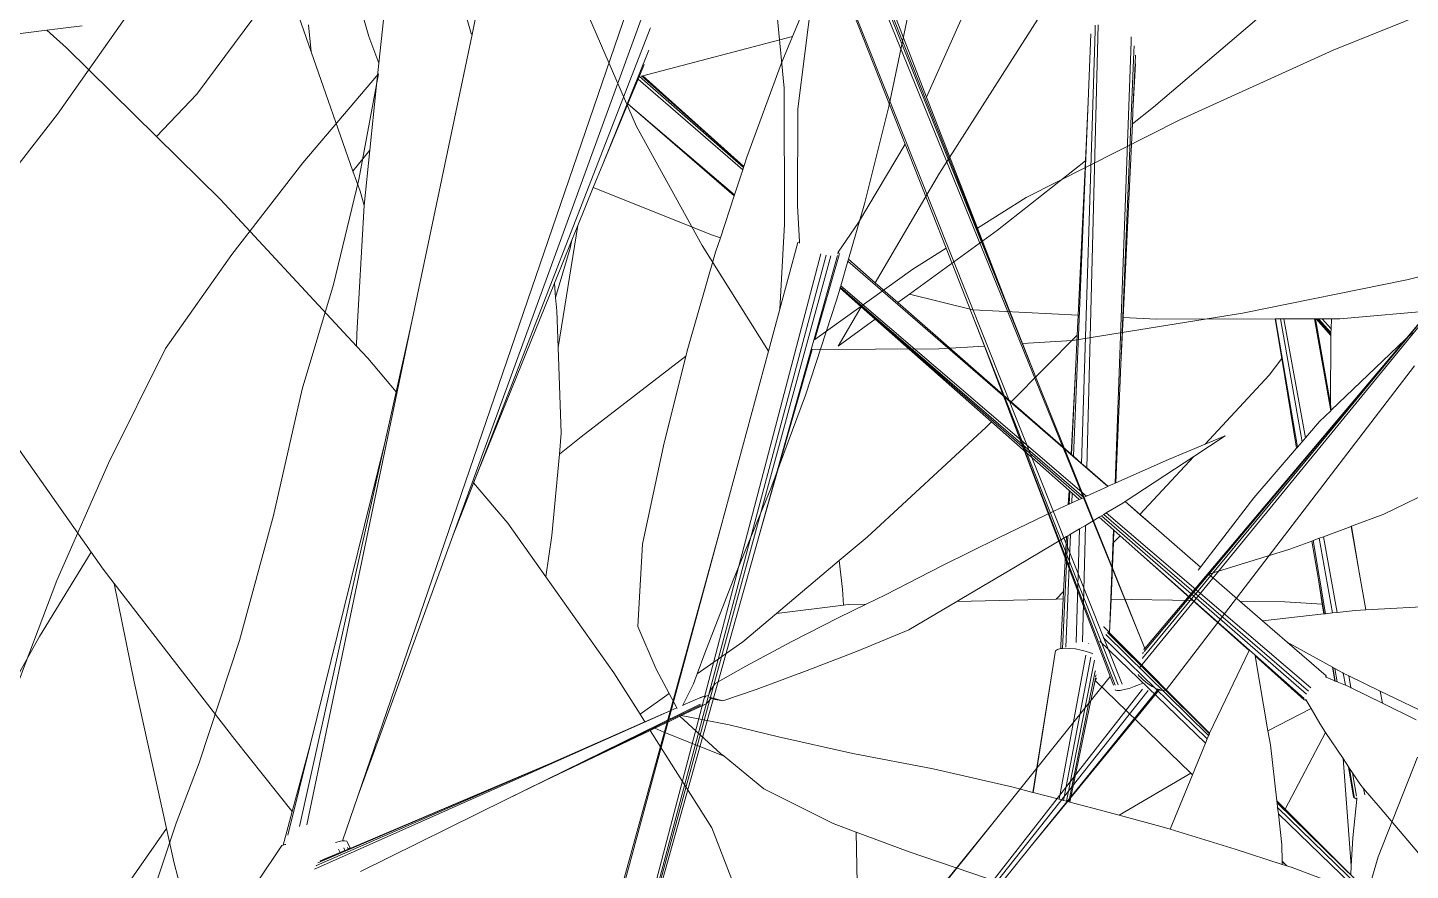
# Model space of a CAD drawing. Header units: millimetres. Extents: x 8 to 218431, y 13 to 56484.
# Drawn here: x 41523.2 to 41648.4, y 17590.5 to 17666.9 of the extents above; entities that cross this region are included whole.
import ezdxf

# ---------------------------------------------------------------- set-up
doc = ezdxf.new("R2010")
doc.units = ezdxf.units.MM
doc.header["$MEASUREMENT"] = 0
doc.layers.add('Edges', color=7, linetype='Continuous', lineweight=18)

# ---------------------------------------------------------------- blocks, each defined once
blk = doc.blocks.new('BAMBOOPLAN')
at = {"layer": 'Edges'}
for p, q in [((-0.7768, 10.3326), (-1.5974, 11.2788)), ((-0.852, 10.4202), (-1.5932, 11.2834)), ((-0.5329, 10.0512), (-1.6024, 11.274)), ((-0.39, 11.0065), (-0.5552, 10.8634)), ((-1.3819, 10.9681), (-0.5455, 9.9979)), ((-0.2064, 10.9065), (-0.5314, 10.0245)), ((-1.2462, 10.8861), (-1.0329, 10.634)), ((-0.5552, 10.8634), (-0.7136, 10.7131)), ((-1.3051, 10.7901), (-1.2108, 10.5847)), ((-1.2306, 10.7911), (-1.0394, 10.5675)), ((-1.0229, 10.751), (-1.0329, 10.634)), ((-1.222, 10.7387), (-1.1853, 10.5652)), ((-0.7136, 10.7131), (-0.8686, 10.5533)), ((-0.2996, 10.6579), (-0.3681, 10.6132)), ((-1.5279, 10.6425), (-1.3756, 10.4755)), ((-1.0329, 10.634), (-0.9152, 10.4949)), ((-0.315, 10.617), (-0.5317, 10.0385)), ((-0.3447, 10.539), (-0.315, 10.617)), ((-0.3681, 10.6132), (-0.5551, 10.5029)), ((-1.2108, 10.5847), (-1.153, 10.4183)), ((-1.1853, 10.5652), (-1.1453, 10.4468)), ((-1.0394, 10.5675), (-1.0632, 10.4518)), ((-1.0394, 10.5675), (-0.9452, 10.4573)), ((-0.8686, 10.5533), (-0.9152, 10.4949)), ((-0.5323, 10.0474), (-0.3447, 10.539)), ((-0.5188, 10.0877), (-0.3447, 10.539)), ((-0.4869, 10.0167), (-0.3221, 10.511)), ((-0.9152, 10.4949), (-0.852, 10.4202)), ((-0.5551, 10.5029), (-0.7514, 10.3978)), ((-2.023, 10.4771), (-2.0892, 10.2461)), ((-1.3756, 10.4755), (-1.2449, 10.3575)), ((-0.9452, 10.4573), (-0.9769, 10.4177)), ((-0.9452, 10.4573), (-0.8866, 10.3888)), ((-1.1453, 10.4468), (-1.1275, 10.4032)), ((-1.0632, 10.4518), (-1.0754, 10.4067)), ((-1.7134, 10.431), (-1.7683, 10.2902)), ((-1.7134, 10.431), (-1.6929, 10.2935)), ((-1.153, 10.4183), (-1.123, 10.3125)), ((-0.8113, 10.3728), (-0.852, 10.4202)), ((-1.1291, 10.4015), (-1.1275, 10.4032)), ((-1.1291, 10.4015), (-1.123, 10.3125)), ((-1.1275, 10.4032), (-1.1269, 10.4016)), ((-1.0754, 10.4067), (-1.0759, 10.4048)), ((-1.0738, 10.4055), (-1.0754, 10.4067)), ((-1.0749, 10.4025), (-1.0681, 10.2887)), ((-1.0734, 10.404), (-1.0738, 10.4055)), ((-1.0734, 10.404), (-1.0671, 10.2901)), ((-0.9769, 10.4177), (-1.0671, 10.2901)), ((-0.9804, 8.8667), (-1.0959, 10.3975)), ((-1, 9.1491), (-1.089, 10.3983)), ((-1.0077, 9.2642), (-1.0829, 10.3995)), ((-0.857, 10.3537), (-0.8866, 10.3888)), ((-0.8866, 10.3888), (-0.5501, 9.9953)), ((-0.7514, 10.3978), (-0.8113, 10.3728)), ((-0.7768, 10.3326), (-0.8113, 10.3728)), ((-1.2449, 10.3575), (-1.1191, 10.2564)), ((-0.857, 10.3537), (-0.9115, 10.331)), ((-0.8156, 10.3045), (-0.857, 10.3537)), ((-0.9115, 10.331), (-1.0664, 10.2766)), ((-0.5329, 10.0513), (-0.7768, 10.3326)), ((-1.123, 10.3125), (-1.1191, 10.2564)), ((-1.6929, 10.2935), (-1.6797, 10.154)), ((-0.5538, 9.9938), (-0.8156, 10.3045)), ((-0.5715, 10.0119), (-0.8156, 10.3045)), ((-1.7683, 10.2902), (-1.8166, 10.148)), ((-1.0671, 10.2901), (-1.0681, 10.2887)), ((-1.0681, 10.2887), (-1.0674, 10.2762)), ((-1.0664, 10.2766), (-1.0674, 10.2762)), ((-1.0674, 10.2762), (-1.0527, 10.0267)), ((-1.0664, 10.2766), (-1.0527, 10.0267)), ((-2.0892, 10.2461), (-2.1673, 10.0187)), ((-1.1191, 10.2564), (-1.103, 10.0205)), ((-1.6797, 10.154), (-1.6736, 10.0127)), ((-1.8166, 10.148), (-1.8582, 10.005)), ((-0.5329, 10.0513), (-0.5188, 10.0877)), ((-0.5329, 10.051), (-0.5188, 10.0877)), ((-0.534, 10.0504), (-0.533, 10.051)), ((-0.5336, 10.0505), (-0.5331, 10.0509)), ((-0.5336, 10.0493), (-0.5334, 10.0497)), ((-0.5336, 10.044), (-0.5329, 10.0456)), ((-0.5336, 10.0439), (-0.5336, 10.044)), ((-0.5333, 10.0502), (-0.533, 10.0509)), ((-0.5331, 10.0509), (-0.533, 10.0509)), ((-0.533, 10.051), (-0.5329, 10.051)), ((-0.533, 10.0509), (-0.5329, 10.051)), ((-0.5329, 10.0512), (-0.5329, 10.0513)), ((-1.0527, 10.0267), (-1.0077, 9.2642)), ((-0.5317, 10.0385), (-0.5319, 10.0381)), ((-0.1532, 10.0335), (-0.1591, 9.8947)), ((-1.6736, 10.0127), (-1.6555, 9.8461)), ((-1.103, 10.0205), (-1.0542, 9.2598)), ((-1.103, 10.0205), (-1.0172, 8.7638)), ((-0.4977, 10.0069), (-0.5894, 9.7591)), ((-0.4995, 10.0069), (-0.5894, 9.7591)), ((-0.5636, 10.0024), (-0.5715, 10.0119)), ((-0.5562, 9.9937), (-0.5715, 10.0119)), ((-0.53, 10.0163), (-0.5281, 10.0151)), ((-0.5281, 10.0151), (-0.5259, 10.0141)), ((-0.5259, 10.0141), (-0.5217, 10.0121)), ((-0.5241, 10.0047), (-0.5208, 10.0079)), ((-0.5217, 10.0121), (-0.5148, 10.0096)), ((-0.5148, 10.0096), (-0.508, 10.0078)), ((-0.508, 10.0078), (-0.5016, 10.0069)), ((-0.5016, 10.0069), (-0.4995, 10.0069)), ((-0.4995, 10.0069), (-0.4977, 10.0069)), ((-0.4977, 10.0069), (-0.4962, 10.0069)), ((-0.4962, 10.0069), (-0.492, 10.0079)), ((-0.492, 10.0079), (-0.4894, 10.0097)), ((-0.4878, 10.0141), (-0.4894, 10.0097)), ((-0.4878, 10.0141), (-0.4869, 10.0167)), ((-1.8582, 10.005), (-1.8793, 9.8403)), ((-0.8351, 9.0781), (-0.5186, 10.0004)), ((-0.7985, 9.1823), (-0.5112, 10.0012)), ((-0.5636, 10.0024), (-0.6442, 9.7759)), ((-0.5572, 9.9948), (-0.5636, 10.0024)), ((-0.5572, 9.9948), (-0.5557, 9.9929)), ((-0.5519, 9.9886), (-0.5513, 9.9879)), ((-0.5489, 9.9881), (-0.5452, 9.9895)), ((-0.5452, 9.9895), (-0.5406, 9.9921)), ((-0.5406, 9.9921), (-0.5352, 9.9957)), ((-0.5352, 9.9957), (-0.5296, 10)), ((-0.5296, 10), (-0.5241, 10.0047)), ((-0.5513, 9.9879), (-0.5489, 9.9881)), ((-0.1591, 9.8947), (-0.152, 9.7309)), ((-1.6555, 9.8461), (-1.6442, 9.6786)), ((-1.8793, 9.8403), (-1.8931, 9.6749)), ((-0.6442, 9.7759), (-1.0134, 8.7399)), ((-0.6442, 9.7759), (-0.7825, 9.3954)), ((-0.5894, 9.7591), (-0.7044, 9.442)), ((-1.8931, 9.6749), (-1.898, 9.508)), ((-1.6442, 9.6786), (-1.642, 9.5117)), ((-1.642, 9.5117), (-1.6445, 9.4283)), ((-1.6445, 9.4283), (-1.6436, 9.3396)), ((4.0881, -3.3036), (4.2194, -3.0809)), ((3.8543, -3.4748), (3.9152, -3.2214)), ((3.9821, -3.2277), (3.9843, -3.2347)), ((3.9843, -3.2347), (4.1507, -3.77)), ((3.9857, -3.2263), (4.159, -3.7733)), ((4.0331, -3.233), (4.0313, -3.2269)), ((4.2, -3.7801), (4.0331, -3.233)), ((4.0409, -3.2442), (4.0387, -3.2368)), ((4.0058, -3.3241), (3.9807, -3.2403)), ((4.157, -3.6325), (4.0409, -3.2442)), ((4.0473, -3.2575), (4.0443, -3.2475)), ((4.0646, -3.3169), (4.0473, -3.2575)), ((4.0646, -3.3169), (4.0479, -3.2583)), ((3.7479, -3.2855), (3.7639, -3.4146)), ((3.6207, -3.3001), (3.6166, -3.3696)), ((4.0693, -3.3329), (4.0881, -3.3036)), ((4.1379, -3.7647), (4.0058, -3.3241)), ((4.0275, -3.398), (4.0058, -3.3241)), ((4.0693, -3.3329), (4.0646, -3.3169)), ((3.4057, -4.483), (3.4026, -3.3439)), ((4.1398, -3.574), (4.0693, -3.3329)), ((3.4118, -4.1245), (3.4248, -3.3602)), ((3.4499, -3.4809), (3.6166, -3.3696)), ((3.6166, -3.3696), (3.6144, -3.4078)), ((3.9492, -3.5199), (4.0275, -3.398)), ((4.0838, -3.5902), (4.0275, -3.398)), ((3.4391, -3.4189), (3.439, -3.4199)), ((3.6144, -3.4078), (3.6116, -3.5367)), ((3.7639, -3.4146), (3.7752, -3.5441)), ((3.439, -3.4199), (3.4143, -4.0593)), ((4.4054, -3.484), (4.5224, -3.4317)), ((3.2155, -3.4396), (3.2235, -3.5026)), ((3.4463, -3.4514), (3.4382, -3.606)), ((3.4466, -3.4471), (3.4463, -3.4514)), ((3.4468, -3.4663), (3.4457, -3.4836)), ((4.5005, -3.47), (4.4338, -3.5995)), ((3.1216, -3.5768), (3.1012, -3.4886)), ((3.2032, -3.4745), (3.222, -3.5014)), ((3.4455, -3.4868), (3.4434, -3.5214)), ((3.4457, -3.4836), (3.4455, -3.4868)), ((3.6119, -3.5537), (3.4455, -3.4868)), ((3.6118, -3.5506), (3.4463, -3.4832)), ((3.4481, -3.4822), (3.4488, -3.4817)), ((3.4488, -3.4817), (3.4499, -3.4809)), ((3.4488, -3.4817), (3.6118, -3.5494)), ((3.4499, -3.4809), (3.6118, -3.5491)), ((3.8218, -3.6361), (3.8543, -3.4748)), ((4.3838, -3.4915), (4.3955, -3.4874)), ((4.3955, -3.4874), (4.4054, -3.484)), ((4.3991, -3.4998), (4.3955, -3.4874)), ((3.0982, -3.5484), (3.0667, -3.5035)), ((3.222, -3.5014), (3.2235, -3.5026)), ((3.2235, -3.5026), (3.2712, -3.8791)), ((4.3329, -3.5092), (4.337, -3.5077)), ((4.337, -3.5077), (4.3746, -3.4947)), ((4.337, -3.5077), (4.4138, -3.6443)), ((4.3746, -3.4947), (4.3759, -3.4942)), ((4.4334, -3.6004), (4.3746, -3.4947)), ((4.3759, -3.4942), (4.3766, -3.494)), ((4.4301, -3.5926), (4.3759, -3.4942)), ((4.3766, -3.494), (4.3778, -3.4936)), ((4.4016, -3.5081), (4.3766, -3.494)), ((4.3778, -3.4936), (4.3796, -3.493)), ((4.3778, -3.4936), (4.4011, -3.5065)), ((4.3796, -3.493), (4.3838, -3.4915)), ((4.3796, -3.493), (4.4004, -3.5044)), ((4.3838, -3.4915), (4.3991, -3.4998)), ((4.4004, -3.5044), (4.3991, -3.4998)), ((4.4004, -3.5046), (4.4004, -3.5044)), ((4.4011, -3.5065), (4.4004, -3.5046)), ((4.4016, -3.5081), (4.4011, -3.5065)), ((4.4301, -3.5926), (4.4016, -3.5081)), ((3.4434, -3.5217), (3.4382, -3.606)), ((3.4434, -3.5214), (3.6124, -3.588)), ((3.4434, -3.5214), (3.4434, -3.5217)), ((3.4434, -3.5217), (3.6124, -3.5891)), ((3.8686, -3.6354), (3.9492, -3.5199)), ((4.1813, -3.562), (4.3267, -3.5114)), ((4.3267, -3.5114), (4.3271, -3.5112)), ((4.3515, -3.5572), (4.3267, -3.5114)), ((4.3271, -3.5112), (4.3329, -3.5092)), ((4.4079, -3.6591), (4.3271, -3.5112)), ((4.3329, -3.5092), (4.4114, -3.6503)), ((3.0341, -3.5916), (2.9919, -3.5382)), ((3.6116, -3.5367), (3.6118, -3.5491)), ((3.7752, -3.5441), (3.779, -3.6186)), ((2.9119, -3.6919), (2.9549, -3.5558)), ((3.0341, -3.5916), (3.0193, -3.5595)), ((3.1216, -3.5768), (3.0982, -3.5484)), ((3.6118, -3.5491), (3.6118, -3.5494)), ((3.6118, -3.5494), (3.6118, -3.5506)), ((3.6118, -3.5506), (3.6119, -3.5537)), ((3.6119, -3.5537), (3.6124, -3.588)), ((4.1398, -3.574), (4.1813, -3.562)), ((4.343, -3.5829), (4.3515, -3.5572)), ((4.4073, -3.6604), (4.3515, -3.5572)), ((3.129, -3.6085), (3.1216, -3.5768)), ((4.157, -3.6325), (4.1398, -3.574)), ((3.1356, -3.7202), (3.0341, -3.5916)), ((3.6124, -3.588), (3.6124, -3.5891)), ((3.6124, -3.5891), (3.6132, -3.6463)), ((3.9529, -3.6281), (4.0838, -3.5902)), ((4.0911, -3.615), (4.0838, -3.5902)), ((4.2937, -3.6945), (4.343, -3.5829)), ((4.4338, -3.5995), (4.4301, -3.5926)), ((4.6601, -3.5864), (4.5421, -3.7046)), ((3.1474, -3.6873), (3.129, -3.6085)), ((3.4382, -3.606), (3.4365, -3.6387)), ((4.0386, -3.7243), (4.0911, -3.615)), ((4.1017, -3.6511), (4.0911, -3.615)), ((4.4334, -3.6004), (4.4241, -3.6185)), ((4.4338, -3.5995), (4.4334, -3.6004)), ((3.779, -3.6186), (3.7791, -3.621)), ((3.8218, -3.6361), (3.779, -3.6186)), ((4.1924, -3.7873), (3.7791, -3.621)), ((3.7791, -3.621), (3.7809, -3.6544)), ((3.8686, -3.6354), (3.9529, -3.6281)), ((4.2009, -3.7793), (4.157, -3.6325)), ((4.4241, -3.6185), (4.4138, -3.6443)), ((3.4365, -3.6387), (3.4337, -3.6914)), ((3.4365, -3.6387), (3.6024, -3.6465)), ((3.6024, -3.6465), (3.6132, -3.6463)), ((3.6132, -3.6463), (3.6135, -3.6661)), ((3.8579, -3.6507), (3.8218, -3.6361)), ((3.8579, -3.6507), (3.8686, -3.6354)), ((4.0386, -3.7243), (3.8579, -3.6507)), ((4.1338, -3.7631), (4.1017, -3.6511)), ((4.1346, -3.7634), (4.1017, -3.6511)), ((4.4114, -3.6503), (4.4079, -3.6591)), ((4.4138, -3.6443), (4.4114, -3.6503)), ((2.7014, -3.6769), (2.7429, -3.6564)), ((3.6135, -3.6661), (3.6202, -3.7957)), ((3.7809, -3.6544), (4.1707, -3.808)), ((3.7809, -3.6544), (3.781, -3.6564)), ((3.781, -3.6564), (4.1678, -3.8107)), ((3.781, -3.6564), (3.781, -3.6571)), ((3.781, -3.6571), (4.1657, -3.8128)), ((3.781, -3.6571), (3.781, -3.6575)), ((3.8147, -3.6715), (3.781, -3.6575)), ((3.781, -3.6575), (3.7818, -3.6738)), ((4.4073, -3.6604), (4.3759, -3.7394)), ((4.4079, -3.6591), (4.4073, -3.6604)), ((2.6455, -3.7044), (2.7014, -3.6769)), ((2.7327, -3.6902), (2.7014, -3.6769)), ((3.1356, -3.7202), (3.1474, -3.6873)), ((3.1638, -3.7572), (3.1474, -3.6873)), ((3.7818, -3.6738), (3.7838, -3.8032)), ((3.8031, -3.7292), (3.8147, -3.6715)), ((3.8031, -3.7292), (3.837, -3.6807)), ((3.837, -3.6807), (3.8147, -3.6715)), ((4.0228, -3.7574), (3.837, -3.6807)), ((4.3146, -3.6757), (4.285, -3.7142)), ((4.3146, -3.6757), (4.2937, -3.6945)), ((2.8803, -3.7606), (2.7327, -3.6902)), ((2.8803, -3.7606), (2.9119, -3.6919)), ((3.4337, -3.6914), (3.4326, -3.7121)), ((3.4611, -3.8493), (3.4337, -3.6914)), ((4.2937, -3.6945), (4.2556, -3.7286)), ((4.5421, -3.7046), (4.5074, -3.7331)), ((3.1526, -3.7416), (3.1356, -3.7202)), ((3.4326, -3.7121), (3.4294, -3.7721)), ((3.4338, -3.7227), (3.4326, -3.7121)), ((3.4369, -3.789), (3.4338, -3.7227)), ((4.2202, -3.7982), (4.285, -3.7142)), ((4.2436, -3.8078), (4.285, -3.7142)), ((4.1338, -3.7631), (4.0386, -3.7243)), ((4.2556, -3.7286), (4.2009, -3.7793)), ((4.3759, -3.7394), (4.3401, -3.8467)), ((4.5072, -3.7333), (4.4776, -3.7577)), ((4.5074, -3.7331), (4.5072, -3.7333)), ((4.5364, -3.7859), (4.5072, -3.7333)), ((4.5364, -3.7859), (4.5074, -3.7331)), ((3.1638, -3.7572), (3.1526, -3.7416)), ((3.1655, -3.7644), (3.1638, -3.7572)), ((4.0187, -3.7658), (4.0228, -3.7574)), ((4.1469, -3.8087), (4.0228, -3.7574)), ((4.4776, -3.7577), (4.4732, -3.7614)), ((4.4776, -3.7577), (4.5264, -3.8446)), ((2.9855, -3.8107), (2.8803, -3.7606)), ((3.2089, -3.9178), (3.1655, -3.7644)), ((3.4294, -3.7721), (3.4148, -4.0508)), ((3.4369, -3.789), (3.4294, -3.7721)), ((3.9193, -3.951), (4.0187, -3.7658)), ((4.1346, -3.7634), (4.1338, -3.7631)), ((4.1379, -3.7647), (4.1346, -3.7634)), ((4.1507, -3.77), (4.1379, -3.7647)), ((4.159, -3.7733), (4.1507, -3.77)), ((4.1926, -3.787), (4.159, -3.7733)), ((4.4654, -3.7678), (4.4417, -3.7873)), ((4.4667, -3.7667), (4.4654, -3.7678)), ((4.4895, -3.8122), (4.4654, -3.7678)), ((4.4732, -3.7614), (4.4667, -3.7667)), ((4.5128, -3.851), (4.4667, -3.7667)), ((4.4732, -3.7614), (4.5209, -3.8472)), ((3.4439, -3.8049), (3.4369, -3.789)), ((4.1924, -3.7873), (4.1707, -3.808)), ((4.1926, -3.787), (4.1924, -3.7873)), ((4.1968, -3.783), (4.1926, -3.787)), ((4.2, -3.7801), (4.1968, -3.783)), ((4.2009, -3.7793), (4.2, -3.7801)), ((4.4417, -3.7873), (4.3533, -3.852)), ((4.5605, -3.8293), (4.5364, -3.7859)), ((4.6701, -3.7848), (4.5605, -3.8293)), ((3.2139, -3.9327), (2.9855, -3.8107)), ((3.4611, -3.8493), (3.4439, -3.8049)), ((3.527, -3.9488), (3.6211, -3.8061)), ((3.6202, -3.7957), (3.6211, -3.8061)), ((3.6211, -3.8061), (3.6315, -3.9253)), ((3.7838, -3.8032), (3.781, -3.9321)), ((4.1518, -3.826), (4.1469, -3.8087)), ((4.148, -3.8092), (4.1469, -3.8087)), ((4.1527, -3.8252), (4.148, -3.8092)), ((4.1516, -3.8107), (4.148, -3.8092)), ((4.1553, -3.8227), (4.1516, -3.8107)), ((4.163, -3.8154), (4.1516, -3.8107)), ((4.1678, -3.8107), (4.1657, -3.8128)), ((4.1707, -3.808), (4.1678, -3.8107)), ((4.2179, -3.8012), (4.2018, -3.8203)), ((4.22, -3.7984), (4.2179, -3.8012)), ((4.2202, -3.7982), (4.22, -3.7984)), ((4.2739, -3.8201), (4.22, -3.7984)), ((4.2436, -3.8078), (4.2202, -3.7982)), ((4.2739, -3.8201), (4.2436, -3.8078)), ((4.5047, -3.8407), (4.4895, -3.8122)), ((4.5109, -3.8519), (4.4895, -3.8122)), ((4.1518, -3.826), (4.1383, -3.8389)), ((4.1527, -3.8252), (4.1518, -3.826)), ((4.1553, -3.8227), (4.1527, -3.8252)), ((4.163, -3.8154), (4.1553, -3.8227)), ((4.1657, -3.8128), (4.163, -3.8154)), ((4.1948, -3.8285), (4.1815, -3.8444)), ((4.1973, -3.8256), (4.1948, -3.8285)), ((4.2176, -3.8379), (4.1948, -3.8285)), ((4.1993, -3.8233), (4.1973, -3.8256)), ((4.1973, -3.8256), (4.5232, -3.9575)), ((4.2018, -3.8203), (4.1993, -3.8233)), ((4.1993, -3.8233), (4.5244, -3.953)), ((4.2018, -3.8203), (4.5261, -3.9481)), ((4.3401, -3.8467), (4.2739, -3.8201)), ((4.5605, -3.8293), (4.5477, -3.8344)), ((4.1383, -3.8389), (4.0803, -3.8961)), ((4.1815, -3.8444), (4.1759, -3.851)), ((4.1815, -3.8444), (4.2269, -3.988)), ((4.2565, -3.9655), (4.2176, -3.8379)), ((4.2185, -3.8383), (4.2176, -3.8379)), ((4.223, -3.8533), (4.2185, -3.8383)), ((4.2283, -3.8424), (4.2185, -3.8383)), ((4.223, -3.8533), (4.2276, -3.844)), ((4.2276, -3.844), (4.2283, -3.8424)), ((4.2616, -3.8561), (4.2283, -3.8424)), ((4.3401, -3.8467), (4.3384, -3.8517)), ((4.5047, -3.8407), (4.4577, -3.8538)), ((4.5108, -3.852), (4.5047, -3.8407)), ((4.5209, -3.8472), (4.5128, -3.851)), ((4.5264, -3.8446), (4.5209, -3.8472)), ((4.5477, -3.8344), (4.5264, -3.8446)), ((3.5011, -3.953), (3.4611, -3.8493)), ((4.1633, -3.866), (4.1135, -3.9248)), ((4.1643, -3.8647), (4.1633, -3.866)), ((4.1829, -3.9346), (4.1633, -3.866)), ((4.1657, -3.8631), (4.1643, -3.8647)), ((4.2053, -4.0047), (4.1643, -3.8647)), ((4.1669, -3.8616), (4.1657, -3.8631)), ((4.1759, -3.851), (4.1669, -3.8616)), ((4.209, -4.0019), (4.1669, -3.8616)), ((4.1759, -3.851), (4.2197, -3.9917)), ((4.2441, -3.924), (4.223, -3.8533)), ((4.3448, -3.8909), (4.2616, -3.8561)), ((4.4349, -3.9277), (4.2616, -3.8561)), ((4.3533, -3.852), (4.3503, -3.8543)), ((4.4026, -3.8719), (4.3533, -3.852)), ((4.4577, -3.8538), (4.4026, -3.8719)), ((4.5108, -3.852), (4.4384, -3.8863)), ((4.5109, -3.8519), (4.5108, -3.852)), ((4.5128, -3.851), (4.5109, -3.8519)), ((3.2712, -3.8791), (3.2818, -3.9718)), ((3.2712, -3.8791), (3.355, -4.5397)), ((4.4384, -3.8863), (4.4026, -3.8719)), ((4.0803, -3.8961), (4.0228, -3.9544)), ((4.3448, -3.8909), (4.2441, -3.924)), ((4.4348, -3.9285), (4.3448, -3.8909)), ((4.4776, -3.902), (4.4384, -3.8863)), ((4.5439, -3.9137), (4.4776, -3.902)), ((4.5396, -3.927), (4.4776, -3.902)), ((3.2139, -3.9327), (3.2089, -3.9178)), ((4.5523, -3.9294), (4.5439, -3.9137)), ((4.5444, -3.9138), (4.5439, -3.9137)), ((4.5529, -3.9294), (4.5444, -3.9138)), ((4.5474, -3.9143), (4.5444, -3.9138)), ((4.5557, -3.9296), (4.5474, -3.9143)), ((4.5588, -3.9163), (4.5474, -3.9143)), ((4.5594, -3.9164), (4.5588, -3.9163)), ((4.5594, -3.9164), (4.5672, -3.9303)), ((4.5673, -3.9173), (4.5594, -3.9164)), ((4.5673, -3.9173), (4.5748, -3.9308)), ((4.6124, -3.9226), (4.5673, -3.9173)), ((3.2327, -3.9427), (3.2139, -3.9327)), ((3.6315, -3.9253), (3.6475, -4.0544)), ((3.781, -3.9321), (3.7735, -4.0601)), ((4.1135, -3.9248), (4.0614, -3.9861)), ((4.1769, -3.9468), (4.1829, -3.9346)), ((4.1855, -3.9435), (4.1829, -3.9346)), ((4.2565, -3.9655), (4.2441, -3.924)), ((4.4214, -4.0464), (4.4348, -3.9285)), ((4.4348, -3.9285), (4.4349, -3.9277)), ((4.4436, -3.9313), (4.4349, -3.9277)), ((4.5226, -3.9639), (4.4436, -3.9313)), ((4.4442, -3.9324), (4.4436, -3.9313)), ((4.5231, -3.9654), (4.4442, -3.9324)), ((4.4918, -4.0188), (4.4442, -3.9324)), ((4.5403, -3.9286), (4.539, -3.9285)), ((4.5396, -3.927), (4.5403, -3.9286)), ((4.5523, -3.9294), (4.5403, -3.9286)), ((4.5529, -3.9294), (4.5523, -3.9294)), ((4.5557, -3.9296), (4.5529, -3.9294)), ((4.5672, -3.9303), (4.5557, -3.9296)), ((4.5748, -3.9308), (4.5672, -3.9303)), ((4.5755, -3.9308), (4.5748, -3.9308)), ((4.6201, -3.9365), (4.5755, -3.9308)), ((4.6201, -3.9365), (4.6124, -3.9226)), ((4.69, -3.9317), (4.6124, -3.9226)), ((4.6685, -3.9425), (4.6201, -3.9365)), ((3.2818, -3.9718), (3.2327, -3.9427)), ((3.5076, -3.9792), (3.5011, -3.953)), ((3.5076, -3.9792), (3.527, -3.9488)), ((3.8952, -3.9913), (3.9193, -3.951)), ((4.0228, -3.9544), (3.9661, -4.0137)), ((4.1769, -3.9468), (4.0564, -3.992)), ((4.1855, -3.9435), (4.1769, -3.9468)), ((4.2021, -4.0014), (4.1855, -3.9435)), ((3.2818, -3.9718), (3.2895, -4.0392)), ((4.2465, -3.9609), (4.2468, -3.9609)), ((4.254, -3.9643), (4.2468, -3.9609)), ((4.4211, -4.0495), (4.2525, -3.9693)), ((4.2537, -3.966), (4.4213, -4.0472)), ((4.254, -3.9643), (4.2565, -3.9655)), ((4.2565, -3.9655), (4.4214, -4.0464)), ((4.4918, -4.0188), (4.5352, -3.9732)), ((4.5231, -3.9654), (4.5243, -3.9656)), ((4.5243, -3.9656), (4.5256, -3.9649)), ((4.5256, -3.9649), (4.5245, -3.964)), ((4.5352, -3.9732), (4.5256, -3.9649)), ((4.5521, -3.9879), (4.5352, -3.9732)), ((3.5329, -4.0819), (3.5076, -3.9792)), ((3.8406, -4.0827), (3.8952, -3.9913)), ((3.911, -4.0249), (3.8952, -3.9913)), ((4.0614, -3.9861), (4.0564, -3.992)), ((4.2353, -3.9876), (4.2353, -3.9877)), ((4.2353, -3.9877), (4.2354, -3.988)), ((4.4204, -4.0603), (4.2479, -3.9799)), ((4.4208, -4.0542), (4.2505, -3.974)), ((4.563, -3.9963), (4.5521, -3.9879)), ((4.0564, -3.992), (4.0096, -4.047)), ((4.1996, -4.0081), (4.198, -4.0104)), ((4.203, -4.0058), (4.1996, -4.0081)), ((4.2033, -4.0056), (4.2021, -4.0014)), ((4.2033, -4.0056), (4.203, -4.0058)), ((4.2053, -4.0047), (4.2033, -4.0056)), ((4.208, -4.0035), (4.2053, -4.0047)), ((4.2143, -4.0015), (4.208, -4.0035)), ((4.2215, -3.9998), (4.2143, -4.0015)), ((4.229, -3.9987), (4.2215, -3.9998)), ((4.2363, -3.9981), (4.229, -3.9987)), ((4.2401, -3.9982), (4.2363, -3.9981)), ((4.2653, -4.1907), (4.237, -4.0032)), ((4.243, -3.9982), (4.2401, -3.9982)), ((4.2449, -3.9984), (4.243, -3.9982)), ((4.2707, -4.1903), (4.2438, -4.0032)), ((4.2751, -4.19), (4.2496, -4.0055)), ((4.5457, -4.1074), (4.563, -3.9963)), ((4.5953, -4.021), (4.563, -3.9963)), ((3.919, -4.0442), (3.911, -4.0249)), ((3.9661, -4.0137), (3.9466, -4.0333)), ((4.1987, -4.0155), (4.198, -4.0104)), ((4.1987, -4.0155), (4.2012, -4.0294)), ((4.2553, -4.0188), (4.2552, -4.0181)), ((4.2782, -4.1898), (4.2553, -4.0188)), ((4.2578, -4.0229), (4.2579, -4.0238)), ((4.2579, -4.0238), (4.2582, -4.0259)), ((4.2584, -4.027), (4.2586, -4.0286)), ((4.2585, -4.0273), (4.2586, -4.0286)), ((4.2598, -4.0265), (4.2588, -4.0296)), ((4.5008, -4.035), (4.4918, -4.0188)), ((4.6506, -4.1487), (4.5953, -4.021)), ((4.6056, -4.0289), (4.5953, -4.021)), ((3.3256, -4.4392), (3.2895, -4.0392)), ((3.2895, -4.0392), (3.3471, -4.5449)), ((3.919, -4.0442), (3.8406, -4.0827)), ((3.9466, -4.0333), (3.9182, -4.0618)), ((3.9245, -4.0416), (3.919, -4.0442)), ((3.9466, -4.0333), (3.9245, -4.0416)), ((4.2012, -4.0294), (4.23, -4.1934)), ((4.2012, -4.0294), (4.2304, -4.1933)), ((4.2587, -4.029), (4.2586, -4.0286)), ((4.2587, -4.029), (4.2587, -4.0291)), ((4.2587, -4.0297), (4.2587, -4.0291)), ((4.2588, -4.0296), (4.2587, -4.0297)), ((4.2587, -4.0297), (4.2635, -4.0671)), ((4.2588, -4.0296), (4.2589, -4.0303)), ((4.2589, -4.0303), (4.4154, -4.1032)), ((4.2589, -4.0303), (4.2635, -4.0671)), ((4.5322, -4.1008), (4.5008, -4.035)), ((4.6244, -4.0639), (4.6056, -4.0289)), ((4.6075, -4.0303), (4.6056, -4.0289)), ((4.6252, -4.0631), (4.6075, -4.0303)), ((4.6131, -4.0346), (4.6075, -4.0303)), ((4.6278, -4.0615), (4.6131, -4.0346)), ((4.6265, -4.0449), (4.6131, -4.0346)), ((4.6331, -4.0488), (4.6265, -4.0449)), ((3.4143, -4.0593), (3.4118, -4.1245)), ((3.4148, -4.0508), (3.4143, -4.0593)), ((3.4737, -4.0858), (3.4148, -4.0508)), ((3.6475, -4.0544), (3.6767, -4.1572)), ((3.7735, -4.0601), (3.7699, -4.1615)), ((3.9182, -4.0618), (3.8713, -4.1106)), ((4.0096, -4.047), (3.9564, -4.0938)), ((4.418, -4.1044), (4.4204, -4.0603)), ((4.4204, -4.0603), (4.4208, -4.0542)), ((4.4208, -4.0542), (4.4209, -4.0509)), ((4.4209, -4.0509), (4.4211, -4.0495)), ((4.4211, -4.0495), (4.4213, -4.0472)), ((4.4213, -4.0472), (4.4214, -4.0464)), ((4.6293, -4.0651), (4.6288, -4.0631)), ((4.6331, -4.0488), (4.6371, -4.0561)), ((4.6617, -4.0658), (4.6331, -4.0488)), ((4.2635, -4.0671), (4.2793, -4.1897)), ((4.6244, -4.0639), (4.6293, -4.0651)), ((4.6407, -4.1141), (4.6293, -4.0651)), ((4.7409, -4.1129), (4.6617, -4.0658)), ((3.543, -4.1354), (3.4737, -4.0858)), ((3.543, -4.1354), (3.5329, -4.0819)), ((3.8115, -4.1315), (3.8406, -4.0827)), ((3.9564, -4.0938), (3.9025, -4.1396)), ((3.8713, -4.1106), (3.8255, -4.1601)), ((4.3453, -4.1849), (4.4154, -4.1032)), ((4.4137, -4.1805), (4.418, -4.1044)), ((4.4154, -4.1032), (4.418, -4.1044)), ((4.5322, -4.1008), (4.5457, -4.1074)), ((4.5324, -4.101), (4.5322, -4.1008)), ((4.5324, -4.101), (4.57, -4.1193)), ((4.5333, -4.1029), (4.5324, -4.101)), ((4.6894, -4.1771), (4.5333, -4.1029)), ((4.5359, -4.1084), (4.5333, -4.1029)), ((4.6887, -4.1803), (4.5359, -4.1084)), ((4.5395, -4.1158), (4.5359, -4.1084)), ((4.6758, -4.1794), (4.5395, -4.1158)), ((4.557, -4.1524), (4.5395, -4.1158)), ((4.5457, -4.1074), (4.57, -4.1193)), ((4.6506, -4.1487), (4.6407, -4.1141)), ((3.4057, -4.483), (3.4118, -4.1245)), ((3.7693, -4.1901), (3.8115, -4.1315)), ((4.57, -4.1193), (4.6539, -4.1599)), ((2.9762, -4.2972), (2.7721, -4.1497)), ((3.6667, -4.224), (3.543, -4.1354)), ((3.9025, -4.1396), (3.8481, -4.1842)), ((4.5643, -4.1725), (4.557, -4.1524)), ((4.6539, -4.1599), (4.6506, -4.1487)), ((3.6767, -4.1572), (3.7171, -4.2017)), ((3.7699, -4.1615), (3.7693, -4.1901)), ((3.8255, -4.1601), (3.7951, -4.1943)), ((3.8481, -4.1842), (3.8118, -4.2122)), ((4.3099, -4.1874), (4.2793, -4.1897)), ((4.3453, -4.1849), (4.3099, -4.1874)), ((4.4059, -4.1807), (4.3453, -4.1849)), ((4.4137, -4.1805), (4.4059, -4.1807)), ((4.5017, -4.1776), (4.4137, -4.1805)), ((4.5657, -4.1762), (4.5017, -4.1776)), ((4.5643, -4.1725), (4.5721, -4.1761)), ((4.5643, -4.1726), (4.5643, -4.1725)), ((4.5643, -4.1726), (4.5719, -4.1761)), ((4.5657, -4.1762), (4.5643, -4.1726)), ((4.5719, -4.1761), (4.5657, -4.1762)), ((4.5721, -4.1761), (4.5719, -4.1761)), ((4.5791, -4.176), (4.5721, -4.1761)), ((4.656, -4.1779), (4.5791, -4.176)), ((3.7171, -4.2017), (3.7433, -4.2261)), ((3.769, -4.204), (3.765, -4.2345)), ((3.7693, -4.1901), (3.769, -4.204)), ((3.7927, -4.204), (3.7923, -4.2117)), ((3.7951, -4.1943), (3.7927, -4.204)), ((4.2039, -4.1953), (4.0983, -4.2068)), ((4.23, -4.1934), (4.2039, -4.1953)), ((4.2304, -4.1933), (4.23, -4.1934)), ((4.2653, -4.1907), (4.2304, -4.1933)), ((4.2707, -4.1903), (4.2653, -4.1907)), ((4.2751, -4.19), (4.2707, -4.1903)), ((4.2782, -4.1898), (4.2751, -4.19)), ((4.2793, -4.1897), (4.2782, -4.1898)), ((3.7163, -4.2637), (3.6667, -4.224)), ((3.7848, -4.216), (3.765, -4.2345)), ((3.7831, -4.2179), (3.7832, -4.2179)), ((3.7859, -4.2154), (3.7832, -4.2179)), ((3.7862, -4.2151), (3.7848, -4.216)), ((3.7862, -4.2151), (3.7923, -4.2117)), ((3.7887, -4.2149), (3.7893, -4.2144)), ((3.7914, -4.2246), (3.7925, -4.2234)), ((3.7923, -4.2117), (3.7922, -4.2128)), ((3.7923, -4.2117), (3.7925, -4.2116)), ((3.7925, -4.2234), (3.7934, -4.222)), ((3.7934, -4.222), (3.7969, -4.2139)), ((3.8118, -4.2122), (3.794, -4.2136)), ((3.7969, -4.2139), (3.794, -4.2138)), ((3.802, -4.2139), (3.7969, -4.2139)), ((3.8118, -4.2122), (3.802, -4.2139)), ((3.9934, -4.2218), (3.8952, -4.233)), ((4.0983, -4.2068), (3.9934, -4.2218)), ((3.5886, -4.4246), (3.7854, -4.2259)), ((3.6277, -4.3856), (3.7869, -4.2262)), ((3.7163, -4.2637), (3.7433, -4.2261)), ((3.7433, -4.2261), (3.7586, -4.2404)), ((3.7586, -4.2404), (3.7523, -4.2463)), ((3.7586, -4.2404), (3.7591, -4.2408)), ((3.765, -4.2345), (3.7649, -4.2349)), ((3.7649, -4.2349), (3.7649, -4.2352)), ((3.79, -4.2255), (3.7672, -4.2479)), ((3.7914, -4.2246), (3.7674, -4.2479)), ((3.8297, -4.239), (3.7674, -4.2479)), ((3.8952, -4.233), (3.8297, -4.239)), ((3.7523, -4.2463), (3.3833, -4.591)), ((3.7523, -4.2463), (3.7255, -4.271)), ((3.7549, -4.2601), (3.7404, -4.2744)), ((3.7659, -4.2492), (3.7549, -4.2601)), ((3.766, -4.2493), (3.7549, -4.2601)), ((3.7672, -4.2479), (3.7659, -4.2492)), ((3.766, -4.2493), (3.7659, -4.2492)), ((3.832, -4.2778), (3.766, -4.2493)), ((3.7674, -4.2479), (3.7672, -4.2479)), ((3.7255, -4.271), (3.6263, -4.3625)), ((3.7255, -4.271), (3.7163, -4.2637)), ((3.7404, -4.2744), (3.7356, -4.2791)), ((3.7531, -4.2757), (3.7404, -4.2744)), ((3.837, -4.2796), (3.7531, -4.2757)), ((3.837, -4.2796), (3.832, -4.2778)), ((3.7356, -4.2791), (3.6277, -4.3856)), ((3.8524, -4.3725), (3.7356, -4.2791)), ((3.8992, -4.3025), (3.837, -4.2796)), ((2.9485, -4.4223), (2.9762, -4.2972)), ((2.998, -4.3129), (2.9762, -4.2972)), ((3.0177, -4.3258), (2.998, -4.3129)), ((3.9989, -4.3158), (3.8992, -4.3025)), ((3.0837, -4.4377), (3.0177, -4.3258)), ((3.2311, -4.4657), (3.0177, -4.3258)), ((4.0307, -4.3167), (3.9989, -4.3158)), ((4.0857, -4.4678), (4.0307, -4.3167)), ((4.1039, -4.3186), (4.0307, -4.3167)), ((4.2093, -4.3179), (4.1039, -4.3186)), ((3.6263, -4.3625), (3.3842, -4.5857)), ((3.597, -4.3891), (3.6263, -4.3625)), ((3.5886, -4.4246), (3.6277, -4.3856)), ((3.9642, -4.5049), (3.8524, -4.3725)), ((3.385, -4.5818), (3.597, -4.3891)), ((3.4188, -4.5496), (3.597, -4.3891)), ((2.9069, -4.655), (2.9485, -4.4223)), ((3.1849, -4.6034), (3.0837, -4.4377)), ((3.3318, -4.5296), (3.3256, -4.4392)), ((3.3365, -4.5605), (3.3256, -4.4392)), ((3.4406, -4.5742), (3.5886, -4.4246)), ((3.3318, -4.5296), (3.2311, -4.4657)), ((3.4059, -4.5444), (3.4057, -4.483)), ((3.3345, -4.5699), (3.3318, -4.5296)), ((3.4034, -4.5456), (3.3976, -4.5492)), ((3.4059, -4.5444), (3.4034, -4.5456)), ((3.408, -4.5434), (3.4059, -4.5444)), ((3.4111, -4.543), (3.408, -4.5434)), ((3.4125, -4.5443), (3.4111, -4.543)), ((3.4181, -4.5502), (3.4125, -4.5443)), ((3.3873, -4.578), (3.4077, -4.5596)), ((3.3892, -4.5761), (3.4077, -4.5596)), ((3.4077, -4.5596), (3.4044, -4.5562)), ((3.4077, -4.5596), (3.4126, -4.5551)), ((3.4126, -4.5551), (3.4101, -4.5525)), ((3.4126, -4.5551), (3.4162, -4.552)), ((3.4147, -4.5504), (3.4162, -4.552)), ((3.4162, -4.552), (3.418, -4.5503)), ((3.4178, -4.55), (3.418, -4.5503)), ((3.418, -4.5503), (3.4181, -4.5502)), ((3.4181, -4.5502), (3.4188, -4.5496)), ((3.3318, -4.5816), (3.3309, -4.5849)), ((3.3318, -4.5816), (3.3335, -4.5757)), ((3.3348, -4.5748), (3.3335, -4.5757)), ((3.3348, -4.5748), (3.3345, -4.5699)), ((3.3345, -4.5699), (3.3348, -4.5748)), ((3.3367, -4.5732), (3.3348, -4.5748)), ((3.3378, -4.5729), (3.3367, -4.5732)), ((3.3849, -4.5818), (3.385, -4.5818)), ((3.3867, -4.5785), (3.3871, -4.5782)), ((3.3871, -4.5782), (3.3873, -4.578)), ((3.3309, -4.5849), (3.2855, -4.7549)), ((3.3833, -4.591), (3.3833, -4.591)), ((3.3842, -4.5857), (3.3841, -4.5858)), ((3.1531, -4.7162), (3.1849, -4.6034)), ((3.209, -4.643), (3.1849, -4.6034)), ((3.2301, -4.6739), (3.209, -4.643))]:
    blk.add_line(p, q, dxfattribs=at)

msp = doc.modelspace()

# ---------------------------------------------------------------- block references
at = {"xscale": 69.97983938875464, "yscale": 69.97983938875464, "zscale": 69.97983938875464, "rotation": 340.9588725647666}
for p in [(41430.14, 17971.58), (41430.14, 16933.59)]:
    msp.add_blockref('BAMBOOPLAN', p, dxfattribs=at)

doc.saveas('drawing.dxf')
